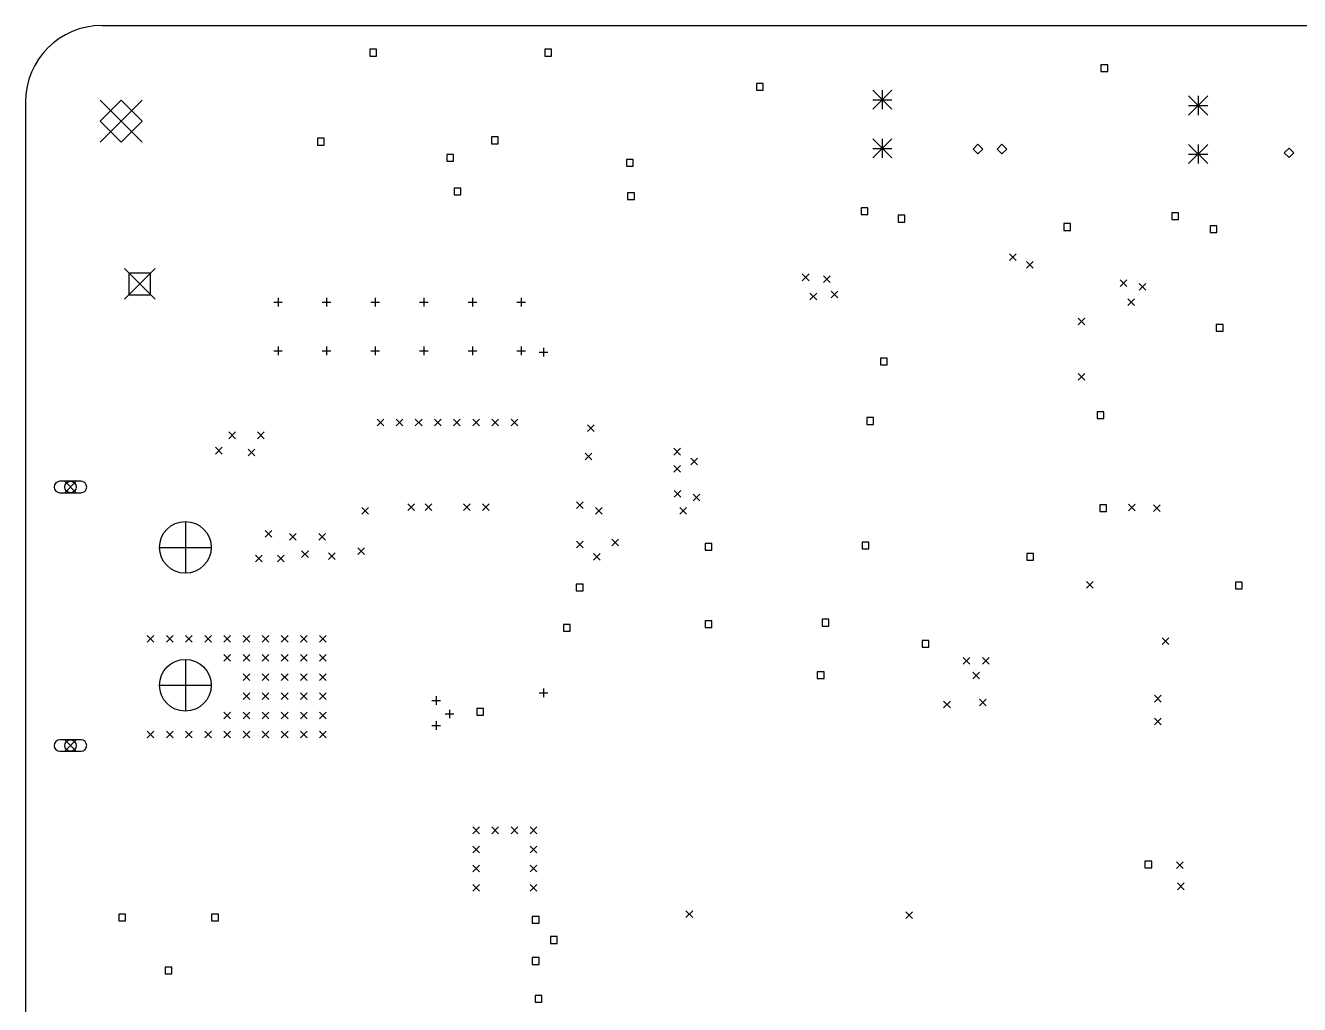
# Model space of a CAD drawing. Extents: x 120 to 257, y -154 to -51.
# Drawn here: x 121.9 to 188.4, y -102.4 to -51.2 of the extents above; entities that cross this region are included whole.
import ezdxf

# ---------------------------------------------------------------- set-up
doc = ezdxf.new("R2010")
doc.units = 0
doc.layers.add('BLACK', color=7, linetype='CONTINUOUS')

msp = doc.modelspace()

# ---------------------------------------------------------------- linework, layer by layer
at = {"layer": 'BLACK', "linetype": 'CONTINUOUS'}
for p, q in [((125.886073, -51.235427), (252.886073, -51.235427)), ((140.223851, -52.478649), (139.870295, -52.478649)), ((139.870295, -52.478649), (139.870295, -52.832205)), ((140.223851, -52.832205), (140.223851, -52.478649)), ((149.367851, -52.478649), (149.014295, -52.478649)), ((149.014295, -52.478649), (149.014295, -52.832205)), ((149.367851, -52.832205), (149.367851, -52.478649)), ((139.870295, -52.832205), (140.223851, -52.832205)), ((149.014295, -52.832205), (149.367851, -52.832205)), ((178.412851, -53.286649), (178.059295, -53.286649)), ((178.059295, -53.286649), (178.059295, -53.640205)), ((178.059295, -53.640205), (178.412851, -53.640205)), ((178.412851, -53.640205), (178.412851, -53.286649)), ((160.416852, -54.25865), (160.063296, -54.25865)), ((160.063296, -54.25865), (160.063296, -54.612206)), ((160.416852, -54.612206), (160.416852, -54.25865)), ((125.786073, -55.135427), (127.986073, -57.335427)), ((127.986073, -55.135427), (125.786073, -57.335427)), ((126.886073, -55.135427), (125.786073, -56.235427)), ((127.986073, -56.235427), (126.886073, -55.135427)), ((160.063296, -54.612206), (160.416852, -54.612206)), ((166.136073, -54.610427), (167.136073, -55.610427)), ((167.136073, -54.610427), (166.136073, -55.610427)), ((166.136073, -55.110427), (167.136073, -55.110427)), ((166.636073, -54.610427), (166.636073, -55.610427)), ((182.636073, -54.910427), (183.636073, -55.910427)), ((183.636073, -54.910427), (182.636073, -55.910427)), ((183.136073, -54.910427), (183.136073, -55.910427)), ((121.886073, -55.235427), (121.886073, -117.235427)), ((182.636073, -55.410427), (183.636073, -55.410427)), ((125.786073, -56.235427), (126.886073, -57.335427)), ((126.886073, -57.335427), (127.986073, -56.235427)), ((137.492851, -57.122649), (137.139295, -57.122649)), ((137.139295, -57.122649), (137.139295, -57.476205)), ((137.492851, -57.476205), (137.492851, -57.122649)), ((146.576851, -57.055649), (146.223295, -57.055649)), ((146.223295, -57.055649), (146.223295, -57.409205)), ((146.576851, -57.409205), (146.576851, -57.055649)), ((166.136073, -57.150427), (167.136073, -58.150427)), ((167.136073, -57.150427), (166.136073, -58.150427)), ((166.636073, -57.150427), (166.636073, -58.150427)), ((137.139295, -57.476205), (137.492851, -57.476205)), ((146.223295, -57.409205), (146.576851, -57.409205)), ((166.136073, -57.650427), (167.136073, -57.650427)), ((171.636073, -57.435427), (171.386073, -57.685427)), ((171.386073, -57.685427), (171.636073, -57.935427)), ((171.886073, -57.685427), (171.636073, -57.435427)), ((171.636073, -57.935427), (171.886073, -57.685427)), ((172.886072, -57.435427), (172.636072, -57.685427)), ((172.636072, -57.685427), (172.886072, -57.935427)), ((173.136072, -57.685427), (172.886072, -57.435427)), ((172.886072, -57.935427), (173.136072, -57.685427)), ((182.636073, -57.450427), (183.636073, -58.450427)), ((183.636073, -57.450427), (182.636073, -58.450427)), ((183.136073, -57.450427), (183.136073, -58.450427)), ((187.886074, -57.635427), (187.636074, -57.885427)), ((187.636074, -57.885427), (187.886074, -58.135427)), ((188.136074, -57.885427), (187.886074, -57.635427)), ((187.886074, -58.135427), (188.136074, -57.885427)), ((144.250353, -57.971147), (143.896797, -57.971147)), ((143.896797, -57.971147), (143.896797, -58.324703)), ((143.896797, -58.324703), (144.250353, -58.324703)), ((144.250353, -58.324703), (144.250353, -57.971147)), ((153.630351, -58.226149), (153.276795, -58.226149)), ((153.276795, -58.226149), (153.276795, -58.579705)), ((153.630351, -58.579705), (153.630351, -58.226149)), ((182.636073, -57.950427), (183.636073, -57.950427)), ((153.276795, -58.579705), (153.630351, -58.579705)), ((144.62585, -59.722649), (144.272294, -59.722649)), ((144.272294, -59.722649), (144.272294, -60.076205)), ((144.62585, -60.076205), (144.62585, -59.722649)), ((144.272294, -60.076205), (144.62585, -60.076205)), ((153.688851, -59.976649), (153.335295, -59.976649)), ((153.335295, -59.976649), (153.335295, -60.330205)), ((153.335295, -60.330205), (153.688851, -60.330205)), ((153.688851, -60.330205), (153.688851, -59.976649)), ((165.890849, -60.748647), (165.537293, -60.748647)), ((165.537293, -60.748647), (165.537293, -61.102203)), ((165.537293, -61.102203), (165.890849, -61.102203)), ((165.890849, -61.102203), (165.890849, -60.748647)), ((167.812851, -61.146649), (167.459295, -61.146649)), ((167.459295, -61.146649), (167.459295, -61.500205)), ((167.812851, -61.500205), (167.812851, -61.146649)), ((182.112851, -61.016649), (181.759295, -61.016649)), ((181.759295, -61.016649), (181.759295, -61.370205)), ((182.112851, -61.370205), (182.112851, -61.016649)), ((167.459295, -61.500205), (167.812851, -61.500205)), ((176.468851, -61.580649), (176.115295, -61.580649)), ((176.115295, -61.580649), (176.115295, -61.934205)), ((176.468851, -61.934205), (176.468851, -61.580649)), ((181.759295, -61.370205), (182.112851, -61.370205)), ((184.112851, -61.698649), (183.759295, -61.698649)), ((183.759295, -61.698649), (183.759295, -62.052205)), ((184.112851, -62.052205), (184.112851, -61.698649)), ((176.115295, -61.934205), (176.468851, -61.934205)), ((183.759295, -62.052205), (184.112851, -62.052205)), ((173.276073, -63.153427), (173.626073, -63.503427)), ((173.626073, -63.153427), (173.276073, -63.503427)), ((174.165073, -63.559827), (174.515073, -63.909827)), ((174.515073, -63.559827), (174.165073, -63.909827)), ((127.058073, -63.925427), (128.658073, -65.525427)), ((128.658073, -63.925427), (127.058073, -65.525427)), ((128.423764, -64.159736), (127.292382, -64.159736)), ((127.292382, -64.159736), (127.292382, -65.291118)), ((128.423764, -65.291118), (128.423764, -64.159736)), ((162.461073, -64.210427), (162.811073, -64.560427)), ((162.811073, -64.210427), (162.461073, -64.560427)), ((163.561073, -64.310427), (163.911073, -64.660427)), ((163.911073, -64.310427), (163.561073, -64.660427)), ((179.061073, -64.510427), (179.411073, -64.860427)), ((179.411073, -64.510427), (179.061073, -64.860427)), ((162.861073, -65.210427), (163.211073, -65.560427)), ((163.211073, -65.210427), (162.861073, -65.560427)), ((163.961073, -65.110427), (164.311073, -65.460427)), ((164.311073, -65.110427), (163.961073, -65.460427)), ((180.061073, -64.710427), (180.411073, -65.060427)), ((180.411073, -64.710427), (180.061073, -65.060427)), ((127.292382, -65.291118), (128.423764, -65.291118)), ((134.851073, -65.685427), (135.301073, -65.685427)), ((135.076073, -65.460427), (135.076073, -65.910427)), ((137.391073, -65.685427), (137.841073, -65.685427)), ((137.616073, -65.460427), (137.616073, -65.910427)), ((139.931073, -65.685427), (140.381073, -65.685427)), ((140.156073, -65.460427), (140.156073, -65.910427)), ((142.471073, -65.685427), (142.921073, -65.685427)), ((142.696073, -65.460427), (142.696073, -65.910427)), ((145.011073, -65.685427), (145.461073, -65.685427)), ((145.236073, -65.460427), (145.236073, -65.910427)), ((147.551073, -65.685427), (148.001073, -65.685427)), ((147.776073, -65.460427), (147.776073, -65.910427)), ((179.461073, -65.510427), (179.811073, -65.860427)), ((179.811073, -65.510427), (179.461073, -65.860427)), ((176.861073, -66.510427), (177.211073, -66.860427)), ((177.211073, -66.510427), (176.861073, -66.860427)), ((184.438851, -66.850649), (184.085295, -66.850649)), ((184.085295, -66.850649), (184.085295, -67.204205)), ((184.085295, -67.204205), (184.438851, -67.204205)), ((184.438851, -67.204205), (184.438851, -66.850649)), ((134.851073, -68.225427), (135.301073, -68.225427)), ((135.076073, -68.000427), (135.076073, -68.450427)), ((137.391073, -68.225427), (137.841073, -68.225427)), ((137.616073, -68.000427), (137.616073, -68.450427)), ((139.931073, -68.225427), (140.381073, -68.225427)), ((140.156073, -68.000427), (140.156073, -68.450427)), ((142.471073, -68.225427), (142.921073, -68.225427)), ((142.696073, -68.000427), (142.696073, -68.450427)), ((145.011073, -68.225427), (145.461073, -68.225427)), ((145.236073, -68.000427), (145.236073, -68.450427)), ((147.551073, -68.225427), (148.001073, -68.225427)), ((147.776073, -68.000427), (147.776073, -68.450427)), ((148.711073, -68.300427), (149.161073, -68.300427)), ((148.936073, -68.075427), (148.936073, -68.525427)), ((166.900851, -68.608649), (166.547295, -68.608649)), ((166.547295, -68.608649), (166.547295, -68.962205)), ((166.547295, -68.962205), (166.900851, -68.962205)), ((166.900851, -68.962205), (166.900851, -68.608649)), ((176.861073, -69.410427), (177.211073, -69.760427)), ((177.211073, -69.410427), (176.861073, -69.760427)), ((140.256073, -71.789427), (140.606073, -72.139427)), ((140.606073, -71.789427), (140.256073, -72.139427)), ((141.247994, -71.789427), (141.597994, -72.139427)), ((141.597994, -71.789427), (141.247994, -72.139427)), ((142.247994, -71.789427), (142.597994, -72.139427)), ((142.597994, -71.789427), (142.247994, -72.139427)), ((143.247994, -71.789427), (143.597994, -72.139427)), ((143.597994, -71.789427), (143.247994, -72.139427)), ((144.247994, -71.789427), (144.597994, -72.139427)), ((144.597994, -71.789427), (144.247994, -72.139427)), ((145.247994, -71.789427), (145.597994, -72.139427)), ((145.597994, -71.789427), (145.247994, -72.139427)), ((146.247994, -71.789427), (146.597994, -72.139427)), ((146.597994, -71.789427), (146.247994, -72.139427)), ((147.247994, -71.789427), (147.597994, -72.139427)), ((147.597994, -71.789427), (147.247994, -72.139427)), ((166.182851, -71.708649), (165.829295, -71.708649)), ((165.829295, -71.708649), (165.829295, -72.062205)), ((166.182851, -72.062205), (166.182851, -71.708649)), ((178.212851, -71.406649), (177.859295, -71.406649)), ((177.859295, -71.406649), (177.859295, -71.760205)), ((177.859295, -71.760205), (178.212851, -71.760205)), ((178.212851, -71.760205), (178.212851, -71.406649)), ((132.511073, -72.460427), (132.861073, -72.810427)), ((132.861073, -72.460427), (132.511073, -72.810427)), ((134.011073, -72.460427), (134.361073, -72.810427)), ((134.361073, -72.460427), (134.011073, -72.810427)), ((151.247994, -72.085427), (151.597994, -72.435427)), ((151.597994, -72.085427), (151.247994, -72.435427)), ((165.829295, -72.062205), (166.182851, -72.062205)), ((131.811073, -73.260427), (132.161073, -73.610427)), ((132.161073, -73.260427), (131.811073, -73.610427)), ((133.511073, -73.360427), (133.861073, -73.710427)), ((133.861073, -73.360427), (133.511073, -73.710427)), ((151.111073, -73.560427), (151.461073, -73.910427)), ((151.461073, -73.560427), (151.111073, -73.910427)), ((155.750073, -73.313427), (156.100073, -73.663427)), ((156.100073, -73.313427), (155.750073, -73.663427)), ((156.639073, -73.821427), (156.989073, -74.171427)), ((156.989073, -73.821427), (156.639073, -74.171427)), ((155.750073, -74.202427), (156.100073, -74.552427)), ((156.100073, -74.202427), (155.750073, -74.552427)), ((124.786073, -75.035427), (123.686073, -75.035427)), ((123.936073, -75.035427), (124.536073, -75.635427)), ((124.536073, -75.035427), (123.936073, -75.635427)), ((123.686073, -75.635427), (124.786073, -75.635427)), ((155.761073, -75.510427), (156.111073, -75.860427)), ((156.111073, -75.510427), (155.761073, -75.860427)), ((156.761073, -75.710427), (157.111073, -76.060427)), ((157.111073, -75.710427), (156.761073, -76.060427)), ((139.461073, -76.410427), (139.811073, -76.760427)), ((139.811073, -76.410427), (139.461073, -76.760427)), ((141.861073, -76.210427), (142.211073, -76.560427)), ((142.211073, -76.210427), (141.861073, -76.560427)), ((142.761073, -76.210427), (143.111073, -76.560427)), ((143.111073, -76.210427), (142.761073, -76.560427)), ((144.761073, -76.210427), (145.111073, -76.560427)), ((145.111073, -76.210427), (144.761073, -76.560427)), ((145.761073, -76.210427), (146.111073, -76.560427)), ((146.111073, -76.210427), (145.761073, -76.560427)), ((150.661073, -76.110427), (151.011073, -76.460427)), ((151.011073, -76.110427), (150.661073, -76.460427)), ((151.661073, -76.410427), (152.011073, -76.760427)), ((152.011073, -76.410427), (151.661073, -76.760427)), ((156.061073, -76.410427), (156.411073, -76.760427)), ((156.411073, -76.410427), (156.061073, -76.760427)), ((178.35035, -76.256148), (177.996794, -76.256148)), ((177.996794, -76.256148), (177.996794, -76.609704)), ((178.35035, -76.609704), (178.35035, -76.256148)), ((179.499073, -76.234427), (179.849073, -76.584427)), ((179.849073, -76.234427), (179.499073, -76.584427)), ((180.811073, -76.260427), (181.161073, -76.610427)), ((181.161073, -76.260427), (180.811073, -76.610427)), ((130.236073, -77.135427), (130.236073, -79.835427)), ((177.996794, -76.609704), (178.35035, -76.609704)), ((134.411073, -77.610427), (134.761073, -77.960427)), ((134.761073, -77.610427), (134.411073, -77.960427)), ((135.681073, -77.753427), (136.031073, -78.103427)), ((136.031073, -77.753427), (135.681073, -78.103427)), ((137.205073, -77.753427), (137.555073, -78.103427)), ((137.555073, -77.753427), (137.205073, -78.103427)), ((128.886073, -78.485427), (131.586073, -78.485427)), ((139.237073, -78.510427), (139.587073, -78.860427)), ((139.587073, -78.510427), (139.237073, -78.860427)), ((150.661073, -78.160427), (151.011073, -78.510427)), ((151.011073, -78.160427), (150.661073, -78.510427)), ((152.511073, -78.060427), (152.861073, -78.410427)), ((152.861073, -78.060427), (152.511073, -78.410427)), ((157.737851, -78.279649), (157.384295, -78.279649)), ((157.384295, -78.279649), (157.384295, -78.633205)), ((157.737851, -78.633205), (157.737851, -78.279649)), ((165.936851, -78.208649), (165.583295, -78.208649)), ((165.583295, -78.208649), (165.583295, -78.562205)), ((165.936851, -78.562205), (165.936851, -78.208649)), ((133.903073, -78.896427), (134.253073, -79.246427)), ((134.253073, -78.896427), (133.903073, -79.246427)), ((135.046073, -78.896427), (135.396073, -79.246427)), ((135.396073, -78.896427), (135.046073, -79.246427)), ((136.311073, -78.660427), (136.661073, -79.010427)), ((136.661073, -78.660427), (136.311073, -79.010427)), ((137.713073, -78.769427), (138.063073, -79.119427)), ((138.063073, -78.769427), (137.713073, -79.119427)), ((151.561073, -78.810427), (151.911073, -79.160427)), ((151.911073, -78.810427), (151.561073, -79.160427)), ((157.384295, -78.633205), (157.737851, -78.633205)), ((165.583295, -78.562205), (165.936851, -78.562205)), ((174.54335, -78.799148), (174.189794, -78.799148)), ((174.189794, -78.799148), (174.189794, -79.152704)), ((174.189794, -79.152704), (174.54335, -79.152704)), ((174.54335, -79.152704), (174.54335, -78.799148)), ((151.006851, -80.408649), (150.653295, -80.408649)), ((150.653295, -80.408649), (150.653295, -80.762205)), ((151.006851, -80.762205), (151.006851, -80.408649)), ((177.311073, -80.260427), (177.661073, -80.610427)), ((177.661073, -80.260427), (177.311073, -80.610427)), ((185.438851, -80.296649), (185.085295, -80.296649)), ((185.085295, -80.296649), (185.085295, -80.650205)), ((185.438851, -80.650205), (185.438851, -80.296649)), ((150.653295, -80.762205), (151.006851, -80.762205)), ((185.085295, -80.650205), (185.438851, -80.650205)), ((150.333851, -82.508649), (149.980295, -82.508649)), ((149.980295, -82.508649), (149.980295, -82.862205)), ((150.333851, -82.862205), (150.333851, -82.508649)), ((157.737851, -82.313649), (157.384295, -82.313649)), ((157.384295, -82.313649), (157.384295, -82.667205)), ((157.737851, -82.667205), (157.737851, -82.313649)), ((163.848851, -82.240665), (163.495295, -82.240665)), ((163.495295, -82.240665), (163.495295, -82.594221)), ((163.848851, -82.594221), (163.848851, -82.240665)), ((128.247994, -83.085427), (128.597994, -83.435427)), ((128.597994, -83.085427), (128.247994, -83.435427)), ((129.247994, -83.085427), (129.597994, -83.435427)), ((129.597994, -83.085427), (129.247994, -83.435427)), ((130.247994, -83.085427), (130.597994, -83.435427)), ((130.597994, -83.085427), (130.247994, -83.435427)), ((131.247994, -83.085427), (131.597994, -83.435427)), ((131.597994, -83.085427), (131.247994, -83.435427)), ((132.247994, -83.085427), (132.597994, -83.435427)), ((132.597994, -83.085427), (132.247994, -83.435427)), ((133.247994, -83.085427), (133.597994, -83.435427)), ((133.597994, -83.085427), (133.247994, -83.435427)), ((134.247994, -83.085427), (134.597994, -83.435427)), ((134.597994, -83.085427), (134.247994, -83.435427)), ((135.247994, -83.085427), (135.597994, -83.435427)), ((135.597994, -83.085427), (135.247994, -83.435427)), ((136.247994, -83.085427), (136.597994, -83.435427)), ((136.597994, -83.085427), (136.247994, -83.435427)), ((137.247994, -83.085427), (137.597994, -83.435427)), ((137.597994, -83.085427), (137.247994, -83.435427)), ((149.980295, -82.862205), (150.333851, -82.862205)), ((157.384295, -82.667205), (157.737851, -82.667205)), ((163.495295, -82.594221), (163.848851, -82.594221)), ((169.076851, -83.344649), (168.723295, -83.344649)), ((168.723295, -83.344649), (168.723295, -83.698205)), ((168.723295, -83.698205), (169.076851, -83.698205)), ((169.076851, -83.698205), (169.076851, -83.344649)), ((181.261073, -83.210427), (181.611073, -83.560427)), ((181.611073, -83.210427), (181.261073, -83.560427)), ((130.236073, -84.335427), (130.236073, -87.035427)), ((132.247994, -84.085427), (132.597994, -84.435427)), ((132.597994, -84.085427), (132.247994, -84.435427)), ((133.247994, -84.085427), (133.597994, -84.435427)), ((133.597994, -84.085427), (133.247994, -84.435427)), ((134.247994, -84.085427), (134.597994, -84.435427)), ((134.597994, -84.085427), (134.247994, -84.435427)), ((135.247994, -84.085427), (135.597994, -84.435427)), ((135.597994, -84.085427), (135.247994, -84.435427)), ((136.247994, -84.085427), (136.597994, -84.435427)), ((136.597994, -84.085427), (136.247994, -84.435427)), ((137.247994, -84.085427), (137.597994, -84.435427)), ((137.597994, -84.085427), (137.247994, -84.435427)), ((170.863073, -84.235427), (171.213073, -84.585427)), ((171.213073, -84.235427), (170.863073, -84.585427)), ((171.879073, -84.235427), (172.229073, -84.585427)), ((172.229073, -84.235427), (171.879073, -84.585427)), ((133.247994, -85.085427), (133.597994, -85.435427)), ((133.597994, -85.085427), (133.247994, -85.435427)), ((134.247994, -85.085427), (134.597994, -85.435427)), ((134.597994, -85.085427), (134.247994, -85.435427)), ((135.247994, -85.085427), (135.597994, -85.435427)), ((135.597994, -85.085427), (135.247994, -85.435427)), ((136.247994, -85.085427), (136.597994, -85.435427)), ((136.597994, -85.085427), (136.247994, -85.435427)), ((137.247994, -85.085427), (137.597994, -85.435427)), ((137.597994, -85.085427), (137.247994, -85.435427)), ((163.594851, -84.976956), (163.241295, -84.976956)), ((163.241295, -84.976956), (163.241295, -85.330512)), ((163.594851, -85.330512), (163.594851, -84.976956)), ((171.371073, -84.997427), (171.721073, -85.347427)), ((171.721073, -84.997427), (171.371073, -85.347427)), ((128.886073, -85.685427), (131.586073, -85.685427)), ((163.241295, -85.330512), (163.594851, -85.330512)), ((133.247994, -86.085427), (133.597994, -86.435427)), ((133.597994, -86.085427), (133.247994, -86.435427)), ((134.247994, -86.085427), (134.597994, -86.435427)), ((134.597994, -86.085427), (134.247994, -86.435427)), ((135.247994, -86.085427), (135.597994, -86.435427)), ((135.597994, -86.085427), (135.247994, -86.435427)), ((136.247994, -86.085427), (136.597994, -86.435427)), ((136.597994, -86.085427), (136.247994, -86.435427)), ((137.247994, -86.085427), (137.597994, -86.435427)), ((137.597994, -86.085427), (137.247994, -86.435427)), ((143.111073, -86.485427), (143.561073, -86.485427)), ((143.336073, -86.260427), (143.336073, -86.710427)), ((148.711073, -86.085427), (149.161073, -86.085427)), ((148.936073, -85.860427), (148.936073, -86.310427)), ((171.711073, -86.410427), (172.061073, -86.760427)), ((172.061073, -86.410427), (171.711073, -86.760427)), ((180.861073, -86.210427), (181.211073, -86.560427)), ((181.211073, -86.210427), (180.861073, -86.560427)), ((132.247994, -87.085427), (132.597994, -87.435427)), ((132.597994, -87.085427), (132.247994, -87.435427)), ((133.247994, -87.085427), (133.597994, -87.435427)), ((133.597994, -87.085427), (133.247994, -87.435427)), ((134.247994, -87.085427), (134.597994, -87.435427)), ((134.597994, -87.085427), (134.247994, -87.435427)), ((135.247994, -87.085427), (135.597994, -87.435427)), ((135.597994, -87.085427), (135.247994, -87.435427)), ((136.247994, -87.085427), (136.597994, -87.435427)), ((136.597994, -87.085427), (136.247994, -87.435427)), ((137.247994, -87.085427), (137.597994, -87.435427)), ((137.597994, -87.085427), (137.247994, -87.435427)), ((144.036073, -86.960427), (144.036073, -87.410427)), ((145.812851, -86.900649), (145.459295, -86.900649)), ((145.459295, -86.900649), (145.459295, -87.254205)), ((145.812851, -87.254205), (145.812851, -86.900649)), ((169.844073, -86.510427), (170.194073, -86.860427)), ((170.194073, -86.510427), (169.844073, -86.860427)), ((143.111073, -87.785427), (143.561073, -87.785427)), ((143.336073, -87.560427), (143.336073, -88.010427)), ((143.811073, -87.185427), (144.261073, -87.185427)), ((145.459295, -87.254205), (145.812851, -87.254205)), ((180.861073, -87.410427), (181.211073, -87.760427)), ((181.211073, -87.410427), (180.861073, -87.760427)), ((128.247994, -88.085427), (128.597994, -88.435427)), ((128.597994, -88.085427), (128.247994, -88.435427)), ((129.247994, -88.085427), (129.597994, -88.435427)), ((129.597994, -88.085427), (129.247994, -88.435427)), ((130.247994, -88.085427), (130.597994, -88.435427)), ((130.597994, -88.085427), (130.247994, -88.435427)), ((131.247994, -88.085427), (131.597994, -88.435427)), ((131.597994, -88.085427), (131.247994, -88.435427)), ((132.247994, -88.085427), (132.597994, -88.435427)), ((132.597994, -88.085427), (132.247994, -88.435427)), ((133.247994, -88.085427), (133.597994, -88.435427)), ((133.597994, -88.085427), (133.247994, -88.435427)), ((134.247994, -88.085427), (134.597994, -88.435427)), ((134.597994, -88.085427), (134.247994, -88.435427)), ((135.247994, -88.085427), (135.597994, -88.435427)), ((135.597994, -88.085427), (135.247994, -88.435427)), ((136.247994, -88.085427), (136.597994, -88.435427)), ((136.597994, -88.085427), (136.247994, -88.435427)), ((137.247994, -88.085427), (137.597994, -88.435427)), ((137.597994, -88.085427), (137.247994, -88.435427)), ((124.786073, -88.535427), (123.686073, -88.535427)), ((123.686073, -89.135427), (124.786073, -89.135427)), ((123.936073, -88.535427), (124.536073, -89.135427)), ((124.536073, -88.535427), (123.936073, -89.135427)), ((145.247994, -93.085427), (145.597994, -93.435427)), ((145.597994, -93.085427), (145.247994, -93.435427)), ((146.247994, -93.085427), (146.597994, -93.435427)), ((146.597994, -93.085427), (146.247994, -93.435427)), ((147.247994, -93.085427), (147.597994, -93.435427)), ((147.597994, -93.085427), (147.247994, -93.435427)), ((148.247994, -93.085427), (148.597994, -93.435427)), ((148.597994, -93.085427), (148.247994, -93.435427)), ((145.247994, -94.085427), (145.597994, -94.435427)), ((145.597994, -94.085427), (145.247994, -94.435427)), ((148.247994, -94.085427), (148.597994, -94.435427)), ((148.597994, -94.085427), (148.247994, -94.435427)), ((145.247994, -95.085427), (145.597994, -95.435427)), ((145.597994, -95.085427), (145.247994, -95.435427)), ((148.247994, -95.085427), (148.597994, -95.435427)), ((148.597994, -95.085427), (148.247994, -95.435427)), ((180.71035, -94.872148), (180.356794, -94.872148)), ((180.356794, -94.872148), (180.356794, -95.225704)), ((180.71035, -95.225704), (180.71035, -94.872148)), ((182.011073, -94.910427), (182.361073, -95.260427)), ((182.361073, -94.910427), (182.011073, -95.260427)), ((180.356794, -95.225704), (180.71035, -95.225704)), ((145.247994, -96.085427), (145.597994, -96.435427)), ((145.597994, -96.085427), (145.247994, -96.435427)), ((148.247994, -96.085427), (148.597994, -96.435427)), ((148.597994, -96.085427), (148.247994, -96.435427)), ((182.061073, -96.010427), (182.411073, -96.360427)), ((182.411073, -96.010427), (182.061073, -96.360427)), ((127.112851, -97.633649), (126.759295, -97.633649)), ((126.759295, -97.633649), (126.759295, -97.987205)), ((127.112851, -97.987205), (127.112851, -97.633649)), ((131.962851, -97.633649), (131.609295, -97.633649)), ((131.609295, -97.633649), (131.609295, -97.987205)), ((131.962851, -97.987205), (131.962851, -97.633649)), ((148.712851, -97.758649), (148.359295, -97.758649)), ((148.359295, -97.758649), (148.359295, -98.112205)), ((148.712851, -98.112205), (148.712851, -97.758649)), ((156.385073, -97.460427), (156.735073, -97.810427)), ((156.735073, -97.460427), (156.385073, -97.810427)), ((167.861073, -97.510427), (168.211073, -97.860427)), ((168.211073, -97.510427), (167.861073, -97.860427)), ((126.759295, -97.987205), (127.112851, -97.987205)), ((131.609295, -97.987205), (131.962851, -97.987205)), ((148.359295, -98.112205), (148.712851, -98.112205)), ((149.662851, -98.808649), (149.309295, -98.808649)), ((149.309295, -98.808649), (149.309295, -99.162205)), ((149.662851, -99.162205), (149.662851, -98.808649)), ((149.309295, -99.162205), (149.662851, -99.162205)), ((129.537851, -100.408649), (129.184295, -100.408649)), ((129.184295, -100.408649), (129.184295, -100.762205)), ((129.537851, -100.762205), (129.537851, -100.408649)), ((148.712851, -99.908649), (148.359295, -99.908649)), ((148.359295, -99.908649), (148.359295, -100.262205)), ((148.359295, -100.262205), (148.712851, -100.262205)), ((148.712851, -100.262205), (148.712851, -99.908649)), ((129.184295, -100.762205), (129.537851, -100.762205)), ((148.862851, -101.886649), (148.509295, -101.886649)), ((148.509295, -101.886649), (148.509295, -102.240205)), ((148.509295, -102.240205), (148.862851, -102.240205)), ((148.862851, -102.240205), (148.862851, -101.886649))]:
    msp.add_line(p, q, dxfattribs=at)
at = {"layer": 'BLACK'}
for centre, radius in [((124.236073, -75.335427), 0.3), ((130.236073, -78.485427), 1.35), ((130.236073, -85.685427), 1.35), ((124.236073, -88.835427), 0.3)]:
    msp.add_circle(centre, radius, dxfattribs=at)
for centre, radius, start, end in [((125.886073, -55.235427), 4, 90, 180), ((123.686073, -75.335427), 0.3, 90, 270), ((124.786073, -75.335427), 0.3, 270, 450), ((123.686073, -88.835427), 0.3, 90, 270), ((124.786073, -88.835427), 0.3, 270, 450)]:
    msp.add_arc(centre, radius, start, end, dxfattribs=at)

doc.saveas('drawing.dxf')
